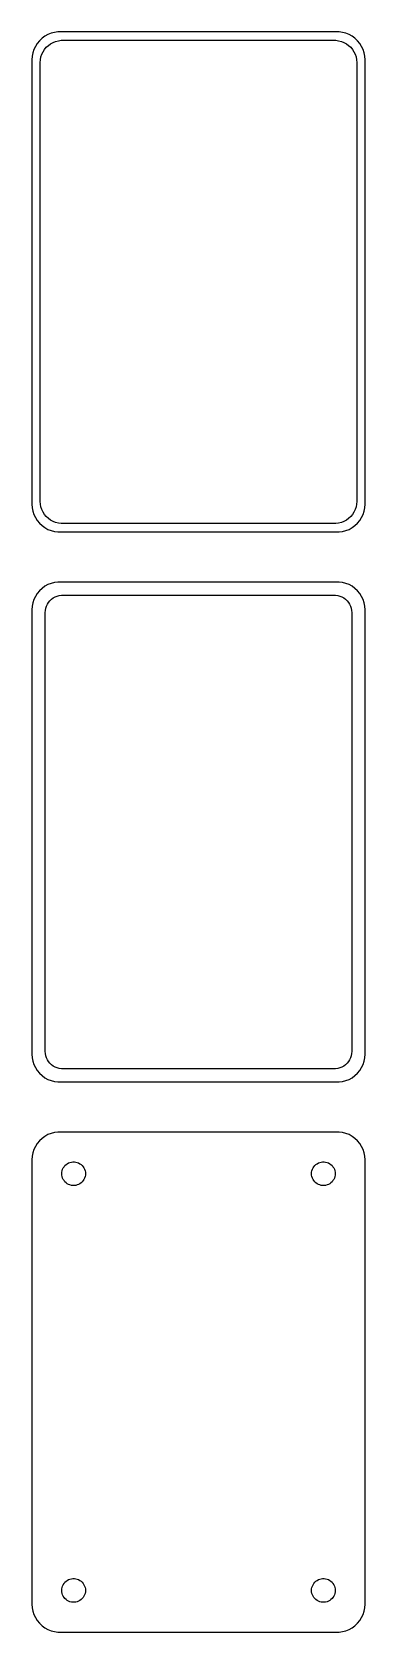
# Model space of a CAD drawing. Header units: metres. Extents: x -30 to 30, y 252 to 540.
import ezdxf

# ---------------------------------------------------------------- set-up
doc = ezdxf.new("R2010")
doc.units = ezdxf.units.M

msp = doc.modelspace()

# ---------------------------------------------------------------- linework, layer by layer
for p, q in [((-28.1871, 538.853), (-28.6448, 538.423)), ((-27.6791, 539.222), (-28.1871, 538.853)), ((-27.1289, 539.524), (-27.6791, 539.222)), ((-26.5451, 539.755), (-27.1289, 539.524)), ((-25.9369, 539.911), (-26.5451, 539.755)), ((-25.3139, 539.99), (-25.9369, 539.911)), ((25.3139, 539.99), (-25.3139, 539.99)), ((25.9369, 539.911), (25.3139, 539.99)), ((26.5451, 539.755), (25.9369, 539.911)), ((27.1289, 539.524), (26.5451, 539.755)), ((27.6791, 539.222), (27.1289, 539.524)), ((28.1871, 538.853), (27.6791, 539.222)), ((28.6448, 538.423), (28.1871, 538.853)), ((-29.8429, 536.243), (-29.9606, 535.627)), ((-29.6489, 536.841), (-29.8429, 536.243)), ((-29.3815, 537.409), (-29.6489, 536.841)), ((-29.0451, 537.939), (-29.3815, 537.409)), ((-28.6448, 538.423), (-29.0451, 537.939)), ((-28.3743, 535.495), (-28.2191, 535.972)), ((-28.2191, 535.972), (-28.0052, 536.427)), ((-28.0052, 536.427), (-27.7361, 536.851)), ((-27.7361, 536.851), (-27.4159, 537.238)), ((-27.4159, 537.238), (-27.0497, 537.582)), ((-27.0497, 537.582), (-26.6433, 537.877)), ((-26.6433, 537.877), (-26.2031, 538.119)), ((-26.2031, 538.119), (-25.7361, 538.304)), ((-25.7361, 538.304), (-25.2495, 538.429)), ((-25.2495, 538.429), (-24.7512, 538.492)), ((-24.7512, 538.492), (24.7512, 538.492)), ((24.7512, 538.492), (25.2495, 538.429)), ((25.2495, 538.429), (25.7361, 538.304)), ((25.7361, 538.304), (26.2031, 538.119)), ((26.2031, 538.119), (26.6433, 537.877)), ((26.6433, 537.877), (27.0497, 537.582)), ((27.0497, 537.582), (27.4159, 537.238)), ((27.4159, 537.238), (27.7361, 536.851)), ((27.7361, 536.851), (28.0052, 536.427)), ((28.0052, 536.427), (28.2191, 535.972)), ((28.2191, 535.972), (28.3743, 535.495)), ((29.0451, 537.939), (28.6448, 538.423)), ((29.3815, 537.409), (29.0451, 537.939)), ((29.6489, 536.841), (29.3815, 537.409)), ((29.8429, 536.243), (29.6489, 536.841)), ((29.9606, 535.627), (29.8429, 536.243)), ((-29.9606, 535.627), (-30, 535)), ((-30, 535), (-30, 455)), ((-28.5, 534.5), (-28.4684, 535.001)), ((-28.5, 455.5), (-28.5, 534.5)), ((-28.4684, 535.001), (-28.3743, 535.495)), ((28.3743, 535.495), (28.4684, 535.001)), ((28.4684, 535.001), (28.5, 534.5)), ((28.5, 534.5), (28.5, 455.5)), ((30, 535), (29.9606, 535.627)), ((30, 455), (30, 535)), ((-28.4684, 454.999), (-28.5, 455.5)), ((28.5, 455.5), (28.4684, 454.999)), ((-30, 455), (-29.9606, 454.373)), ((-29.9606, 454.373), (-29.8429, 453.757)), ((-29.8429, 453.757), (-29.6489, 453.159)), ((-29.6489, 453.159), (-29.3815, 452.591)), ((-29.3815, 452.591), (-29.0451, 452.061)), ((-28.3743, 454.505), (-28.4684, 454.999)), ((-28.2191, 454.028), (-28.3743, 454.505)), ((-28.0052, 453.573), (-28.2191, 454.028)), ((-27.7361, 453.149), (-28.0052, 453.573)), ((-27.4159, 452.762), (-27.7361, 453.149)), ((-27.0497, 452.418), (-27.4159, 452.762)), ((-26.6433, 452.123), (-27.0497, 452.418)), ((27.0497, 452.418), (26.6433, 452.123)), ((27.4159, 452.762), (27.0497, 452.418)), ((27.7361, 453.149), (27.4159, 452.762)), ((28.0052, 453.573), (27.7361, 453.149)), ((28.2191, 454.028), (28.0052, 453.573)), ((28.3743, 454.505), (28.2191, 454.028)), ((28.4684, 454.999), (28.3743, 454.505)), ((29.0451, 452.061), (29.3815, 452.591)), ((29.3815, 452.591), (29.6489, 453.159)), ((29.6489, 453.159), (29.8429, 453.757)), ((29.8429, 453.757), (29.9606, 454.373)), ((29.9606, 454.373), (30, 455)), ((-29.0451, 452.061), (-28.6448, 451.577)), ((-28.6448, 451.577), (-28.1871, 451.147)), ((-28.1871, 451.147), (-27.6791, 450.778)), ((-27.6791, 450.778), (-27.1289, 450.476)), ((-27.1289, 450.476), (-26.5451, 450.245)), ((-26.2031, 451.881), (-26.6433, 452.123)), ((-26.5451, 450.245), (-25.9369, 450.089)), ((-25.7361, 451.696), (-26.2031, 451.881)), ((-25.9369, 450.089), (-25.3139, 450.01)), ((-25.2495, 451.571), (-25.7361, 451.696)), ((-25.3139, 450.01), (25.3139, 450.01)), ((-24.7512, 451.508), (-25.2495, 451.571)), ((24.7512, 451.508), (-24.7512, 451.508)), ((25.2495, 451.571), (24.7512, 451.508)), ((25.7361, 451.696), (25.2495, 451.571)), ((25.3139, 450.01), (25.9369, 450.089)), ((26.2031, 451.881), (25.7361, 451.696)), ((25.9369, 450.089), (26.5451, 450.245)), ((26.6433, 452.123), (26.2031, 451.881)), ((26.5451, 450.245), (27.1289, 450.476)), ((27.1289, 450.476), (27.6791, 450.778)), ((27.6791, 450.778), (28.1871, 451.147)), ((28.1871, 451.147), (28.6448, 451.577)), ((28.6448, 451.577), (29.0451, 452.061)), ((-26.5451, 440.755), (-27.1289, 440.524)), ((-25.9369, 440.911), (-26.5451, 440.755)), ((-25.3139, 440.99), (-25.9369, 440.911)), ((25.3139, 440.99), (-25.3139, 440.99)), ((25.9369, 440.911), (25.3139, 440.99)), ((26.5451, 440.755), (25.9369, 440.911)), ((27.1289, 440.524), (26.5451, 440.755)), ((-29.6489, 437.841), (-29.8429, 437.243)), ((-29.3815, 438.409), (-29.6489, 437.841)), ((-29.0451, 438.939), (-29.3815, 438.409)), ((-28.6448, 439.423), (-29.0451, 438.939)), ((-28.1871, 439.853), (-28.6448, 439.423)), ((-27.6791, 440.222), (-28.1871, 439.853)), ((-27.1289, 440.524), (-27.6791, 440.222)), ((-26.7692, 437.631), (-26.4842, 437.899)), ((-26.4842, 437.899), (-26.168, 438.128)), ((-26.168, 438.128), (-25.8254, 438.317)), ((-25.8254, 438.317), (-25.4619, 438.461)), ((-25.4619, 438.461), (-25.0833, 438.558)), ((-25.0833, 438.558), (-24.6954, 438.607)), ((-24.6954, 438.607), (24.6954, 438.607)), ((24.6954, 438.607), (25.0833, 438.558)), ((25.0833, 438.558), (25.4619, 438.461)), ((25.4619, 438.461), (25.8254, 438.317)), ((25.8254, 438.317), (26.168, 438.128)), ((26.168, 438.128), (26.4842, 437.899)), ((26.4842, 437.899), (26.7692, 437.631)), ((27.6791, 440.222), (27.1289, 440.524)), ((28.1871, 439.853), (27.6791, 440.222)), ((28.6448, 439.423), (28.1871, 439.853)), ((29.0451, 438.939), (28.6448, 439.423)), ((29.3815, 438.409), (29.0451, 438.939)), ((29.6489, 437.841), (29.3815, 438.409)), ((29.8429, 437.243), (29.6489, 437.841)), ((-29.9606, 436.627), (-30, 436)), ((-30, 436), (-30, 356)), ((-29.8429, 437.243), (-29.9606, 436.627)), ((-27.6129, 435.5), (-27.5884, 435.89)), ((-27.6129, 356.5), (-27.6129, 435.5)), ((-27.5884, 435.89), (-27.5151, 436.274)), ((-27.5151, 436.274), (-27.3943, 436.646)), ((-27.3943, 436.646), (-27.2279, 437)), ((-27.2279, 437), (-27.0184, 437.33)), ((-27.0184, 437.33), (-26.7692, 437.631)), ((26.7692, 437.631), (27.0184, 437.33)), ((27.0184, 437.33), (27.2279, 437)), ((27.2279, 437), (27.3943, 436.646)), ((27.3943, 436.646), (27.5151, 436.274)), ((27.5151, 436.274), (27.5884, 435.89)), ((27.5884, 435.89), (27.6129, 435.5)), ((27.6129, 435.5), (27.6129, 356.5)), ((29.9606, 436.627), (29.8429, 437.243)), ((30, 436), (29.9606, 436.627)), ((30, 356), (30, 436)), ((-30, 356), (-29.9606, 355.373)), ((-29.9606, 355.373), (-29.8429, 354.757)), ((-29.8429, 354.757), (-29.6489, 354.159)), ((-27.5884, 356.11), (-27.6129, 356.5)), ((-27.5151, 355.726), (-27.5884, 356.11)), ((-27.3943, 355.354), (-27.5151, 355.726)), ((-27.2279, 355), (-27.3943, 355.354)), ((-27.0184, 354.67), (-27.2279, 355)), ((-26.7692, 354.369), (-27.0184, 354.67)), ((-26.4842, 354.101), (-26.7692, 354.369)), ((26.7692, 354.369), (26.4842, 354.101)), ((27.0184, 354.67), (26.7692, 354.369)), ((27.2279, 355), (27.0184, 354.67)), ((27.3943, 355.354), (27.2279, 355)), ((27.5151, 355.726), (27.3943, 355.354)), ((27.5884, 356.11), (27.5151, 355.726)), ((27.6129, 356.5), (27.5884, 356.11)), ((29.6489, 354.159), (29.8429, 354.757)), ((29.8429, 354.757), (29.9606, 355.373)), ((29.9606, 355.373), (30, 356)), ((-29.6489, 354.159), (-29.3815, 353.591)), ((-29.3815, 353.591), (-29.0451, 353.061)), ((-29.0451, 353.061), (-28.6448, 352.577)), ((-28.6448, 352.577), (-28.1871, 352.147)), ((-28.1871, 352.147), (-27.6791, 351.778)), ((-27.6791, 351.778), (-27.1289, 351.476)), ((-27.1289, 351.476), (-26.5451, 351.245)), ((-26.168, 353.872), (-26.4842, 354.101)), ((-25.8254, 353.683), (-26.168, 353.872)), ((-25.4619, 353.539), (-25.8254, 353.683)), ((-25.0833, 353.442), (-25.4619, 353.539)), ((-24.6954, 353.393), (-25.0833, 353.442)), ((24.6954, 353.393), (-24.6954, 353.393)), ((25.0833, 353.442), (24.6954, 353.393)), ((25.4619, 353.539), (25.0833, 353.442)), ((25.8254, 353.683), (25.4619, 353.539)), ((26.168, 353.872), (25.8254, 353.683)), ((26.4842, 354.101), (26.168, 353.872)), ((26.5451, 351.245), (27.1289, 351.476)), ((27.1289, 351.476), (27.6791, 351.778)), ((27.6791, 351.778), (28.1871, 352.147)), ((28.1871, 352.147), (28.6448, 352.577)), ((28.6448, 352.577), (29.0451, 353.061)), ((29.0451, 353.061), (29.3815, 353.591)), ((29.3815, 353.591), (29.6489, 354.159)), ((-26.5451, 351.245), (-25.9369, 351.089)), ((-25.9369, 351.089), (-25.3139, 351.01)), ((-25.3139, 351.01), (25.3139, 351.01)), ((25.3139, 351.01), (25.9369, 351.089)), ((25.9369, 351.089), (26.5451, 351.245)), ((-29.0451, 339.939), (-29.3815, 339.409)), ((-28.6448, 340.423), (-29.0451, 339.939)), ((-28.1871, 340.853), (-28.6448, 340.423)), ((-27.6791, 341.222), (-28.1871, 340.853)), ((-27.1289, 341.524), (-27.6791, 341.222)), ((-26.5451, 341.755), (-27.1289, 341.524)), ((-25.9369, 341.911), (-26.5451, 341.755)), ((-25.3139, 341.99), (-25.9369, 341.911)), ((25.3139, 341.99), (-25.3139, 341.99)), ((25.9369, 341.911), (25.3139, 341.99)), ((26.5451, 341.755), (25.9369, 341.911)), ((27.1289, 341.524), (26.5451, 341.755)), ((27.6791, 341.222), (27.1289, 341.524)), ((28.1871, 340.853), (27.6791, 341.222)), ((28.6448, 340.423), (28.1871, 340.853)), ((29.0451, 339.939), (28.6448, 340.423)), ((29.3815, 339.409), (29.0451, 339.939)), ((-29.9606, 337.627), (-30, 337)), ((-30, 337), (-30, 257)), ((-29.8429, 338.243), (-29.9606, 337.627)), ((-29.6489, 338.841), (-29.8429, 338.243)), ((-29.3815, 339.409), (-29.6489, 338.841)), ((29.6489, 338.841), (29.3815, 339.409)), ((29.8429, 338.243), (29.6489, 338.841)), ((29.9606, 337.627), (29.8429, 338.243)), ((30, 337), (29.9606, 337.627)), ((30, 257), (30, 337)), ((-24.6353, 334.5), (-24.6185, 334.768)), ((-24.6185, 334.232), (-24.6353, 334.5)), ((-24.6185, 334.768), (-24.5682, 335.031)), ((-24.5682, 333.969), (-24.6185, 334.232)), ((-24.5682, 335.031), (-24.4853, 335.286)), ((-24.4853, 335.286), (-24.3712, 335.529)), ((-24.3712, 335.529), (-24.2275, 335.755)), ((-24.2275, 335.755), (-24.0565, 335.962)), ((-24.0565, 335.962), (-23.8611, 336.145)), ((-23.8611, 336.145), (-23.6441, 336.303)), ((-23.6441, 336.303), (-23.4091, 336.432)), ((-23.4091, 336.432), (-23.1598, 336.531)), ((-23.1598, 336.531), (-22.9001, 336.597)), ((-22.9001, 336.597), (-22.6341, 336.631)), ((-22.6341, 336.631), (-22.3659, 336.631)), ((-22.3659, 336.631), (-22.0999, 336.597)), ((-22.0999, 336.597), (-21.8401, 336.531)), ((-21.8401, 336.531), (-21.5908, 336.432)), ((-21.5908, 336.432), (-21.3559, 336.303)), ((-21.3559, 336.303), (-21.1389, 336.145)), ((-21.1389, 336.145), (-20.9434, 335.962)), ((-20.9434, 335.962), (-20.7725, 335.755)), ((-20.7725, 335.755), (-20.6288, 335.529)), ((-20.6288, 335.529), (-20.5146, 335.286)), ((-20.5146, 335.286), (-20.4318, 335.031)), ((-20.4318, 335.031), (-20.3815, 334.768)), ((-20.3815, 334.232), (-20.4318, 333.969)), ((-20.3815, 334.768), (-20.3647, 334.5)), ((-20.3647, 334.5), (-20.3815, 334.232)), ((20.3647, 334.5), (20.3815, 334.768)), ((20.3815, 334.232), (20.3647, 334.5)), ((20.3815, 334.768), (20.4318, 335.031)), ((20.4318, 333.969), (20.3815, 334.232)), ((20.4318, 335.031), (20.5146, 335.286)), ((20.5146, 335.286), (20.6288, 335.529)), ((20.6288, 335.529), (20.7725, 335.755)), ((20.7725, 335.755), (20.9434, 335.962)), ((20.9434, 335.962), (21.1389, 336.145)), ((21.1389, 336.145), (21.3559, 336.303)), ((21.3559, 336.303), (21.5908, 336.432)), ((21.5908, 336.432), (21.8401, 336.531)), ((21.8401, 336.531), (22.0999, 336.597)), ((22.0999, 336.597), (22.3659, 336.631)), ((22.3659, 336.631), (22.6341, 336.631)), ((22.6341, 336.631), (22.9001, 336.597)), ((22.9001, 336.597), (23.1598, 336.531)), ((23.1598, 336.531), (23.4091, 336.432)), ((23.4091, 336.432), (23.6441, 336.303)), ((23.6441, 336.303), (23.8611, 336.145)), ((23.8611, 336.145), (24.0565, 335.962)), ((24.0565, 335.962), (24.2275, 335.755)), ((24.2275, 335.755), (24.3712, 335.529)), ((24.3712, 335.529), (24.4853, 335.286)), ((24.4853, 335.286), (24.5682, 335.031)), ((24.5682, 335.031), (24.6185, 334.768)), ((24.6185, 334.232), (24.5682, 333.969)), ((24.6185, 334.768), (24.6353, 334.5)), ((24.6353, 334.5), (24.6185, 334.232)), ((-24.4853, 333.714), (-24.5682, 333.969)), ((-24.3712, 333.471), (-24.4853, 333.714)), ((-24.2275, 333.245), (-24.3712, 333.471)), ((-24.0565, 333.038), (-24.2275, 333.245)), ((-23.8611, 332.855), (-24.0565, 333.038)), ((-23.6441, 332.697), (-23.8611, 332.855)), ((-23.4091, 332.568), (-23.6441, 332.697)), ((-23.1598, 332.469), (-23.4091, 332.568)), ((-22.9001, 332.403), (-23.1598, 332.469)), ((-22.6341, 332.369), (-22.9001, 332.403)), ((-22.3659, 332.369), (-22.6341, 332.369)), ((-22.0999, 332.403), (-22.3659, 332.369)), ((-21.8401, 332.469), (-22.0999, 332.403)), ((-21.5908, 332.568), (-21.8401, 332.469)), ((-21.3559, 332.697), (-21.5908, 332.568)), ((-21.1389, 332.855), (-21.3559, 332.697)), ((-20.9434, 333.038), (-21.1389, 332.855)), ((-20.7725, 333.245), (-20.9434, 333.038)), ((-20.6288, 333.471), (-20.7725, 333.245)), ((-20.5146, 333.714), (-20.6288, 333.471)), ((-20.4318, 333.969), (-20.5146, 333.714)), ((20.5146, 333.714), (20.4318, 333.969)), ((20.6288, 333.471), (20.5146, 333.714)), ((20.7725, 333.245), (20.6288, 333.471)), ((20.9434, 333.038), (20.7725, 333.245)), ((21.1389, 332.855), (20.9434, 333.038)), ((21.3559, 332.697), (21.1389, 332.855)), ((21.5908, 332.568), (21.3559, 332.697)), ((21.8401, 332.469), (21.5908, 332.568)), ((22.0999, 332.403), (21.8401, 332.469)), ((22.3659, 332.369), (22.0999, 332.403)), ((22.6341, 332.369), (22.3659, 332.369)), ((22.9001, 332.403), (22.6341, 332.369)), ((23.1598, 332.469), (22.9001, 332.403)), ((23.4091, 332.568), (23.1598, 332.469)), ((23.6441, 332.697), (23.4091, 332.568)), ((23.8611, 332.855), (23.6441, 332.697)), ((24.0565, 333.038), (23.8611, 332.855)), ((24.2275, 333.245), (24.0565, 333.038)), ((24.3712, 333.471), (24.2275, 333.245)), ((24.4853, 333.714), (24.3712, 333.471)), ((24.5682, 333.969), (24.4853, 333.714)), ((-24.6353, 259.5), (-24.6185, 259.768)), ((-24.6185, 259.232), (-24.6353, 259.5)), ((-24.6185, 259.768), (-24.5682, 260.031)), ((-24.5682, 258.969), (-24.6185, 259.232)), ((-24.5682, 260.031), (-24.4853, 260.286)), ((-24.4853, 260.286), (-24.3712, 260.529)), ((-24.3712, 260.529), (-24.2275, 260.755)), ((-24.2275, 260.755), (-24.0565, 260.962)), ((-24.0565, 260.962), (-23.8611, 261.145)), ((-23.8611, 261.145), (-23.6441, 261.303)), ((-23.6441, 261.303), (-23.4091, 261.432)), ((-23.4091, 261.432), (-23.1598, 261.531)), ((-23.1598, 261.531), (-22.9001, 261.597)), ((-22.9001, 261.597), (-22.6341, 261.631)), ((-22.6341, 261.631), (-22.3659, 261.631)), ((-22.3659, 261.631), (-22.0999, 261.597)), ((-22.0999, 261.597), (-21.8401, 261.531)), ((-21.8401, 261.531), (-21.5908, 261.432)), ((-21.5908, 261.432), (-21.3559, 261.303)), ((-21.3559, 261.303), (-21.1389, 261.145)), ((-21.1389, 261.145), (-20.9434, 260.962)), ((-20.9434, 260.962), (-20.7725, 260.755)), ((-20.7725, 260.755), (-20.6288, 260.529)), ((-20.6288, 260.529), (-20.5146, 260.286)), ((-20.5146, 260.286), (-20.4318, 260.031)), ((-20.4318, 260.031), (-20.3815, 259.768)), ((-20.3815, 259.232), (-20.4318, 258.969)), ((-20.3815, 259.768), (-20.3647, 259.5)), ((-20.3647, 259.5), (-20.3815, 259.232)), ((20.3647, 259.5), (20.3815, 259.768)), ((20.3815, 259.232), (20.3647, 259.5)), ((20.3815, 259.768), (20.4318, 260.031)), ((20.4318, 258.969), (20.3815, 259.232)), ((20.4318, 260.031), (20.5146, 260.286)), ((20.5146, 260.286), (20.6288, 260.529)), ((20.6288, 260.529), (20.7725, 260.755)), ((20.7725, 260.755), (20.9434, 260.962)), ((20.9434, 260.962), (21.1389, 261.145)), ((21.1389, 261.145), (21.3559, 261.303)), ((21.3559, 261.303), (21.5908, 261.432)), ((21.5908, 261.432), (21.8401, 261.531)), ((21.8401, 261.531), (22.0999, 261.597)), ((22.0999, 261.597), (22.3659, 261.631)), ((22.3659, 261.631), (22.6341, 261.631)), ((22.6341, 261.631), (22.9001, 261.597)), ((22.9001, 261.597), (23.1598, 261.531)), ((23.1598, 261.531), (23.4091, 261.432)), ((23.4091, 261.432), (23.6441, 261.303)), ((23.6441, 261.303), (23.8611, 261.145)), ((23.8611, 261.145), (24.0565, 260.962)), ((24.0565, 260.962), (24.2275, 260.755)), ((24.2275, 260.755), (24.3712, 260.529)), ((24.3712, 260.529), (24.4853, 260.286)), ((24.4853, 260.286), (24.5682, 260.031)), ((24.5682, 260.031), (24.6185, 259.768)), ((24.6185, 259.232), (24.5682, 258.969)), ((24.6185, 259.768), (24.6353, 259.5)), ((24.6353, 259.5), (24.6185, 259.232)), ((-30, 257), (-29.9606, 256.373)), ((-29.9606, 256.373), (-29.8429, 255.757)), ((-24.4853, 258.714), (-24.5682, 258.969)), ((-24.3712, 258.471), (-24.4853, 258.714)), ((-24.2275, 258.245), (-24.3712, 258.471)), ((-24.0565, 258.038), (-24.2275, 258.245)), ((-23.8611, 257.855), (-24.0565, 258.038)), ((-23.6441, 257.697), (-23.8611, 257.855)), ((-23.4091, 257.568), (-23.6441, 257.697)), ((-23.1598, 257.469), (-23.4091, 257.568)), ((-22.9001, 257.403), (-23.1598, 257.469)), ((-22.6341, 257.369), (-22.9001, 257.403)), ((-22.3659, 257.369), (-22.6341, 257.369)), ((-22.0999, 257.403), (-22.3659, 257.369)), ((-21.8401, 257.469), (-22.0999, 257.403)), ((-21.5908, 257.568), (-21.8401, 257.469)), ((-21.3559, 257.697), (-21.5908, 257.568)), ((-21.1389, 257.855), (-21.3559, 257.697)), ((-20.9434, 258.038), (-21.1389, 257.855)), ((-20.7725, 258.245), (-20.9434, 258.038)), ((-20.6288, 258.471), (-20.7725, 258.245)), ((-20.5146, 258.714), (-20.6288, 258.471)), ((-20.4318, 258.969), (-20.5146, 258.714)), ((20.5146, 258.714), (20.4318, 258.969)), ((20.6288, 258.471), (20.5146, 258.714)), ((20.7725, 258.245), (20.6288, 258.471)), ((20.9434, 258.038), (20.7725, 258.245)), ((21.1389, 257.855), (20.9434, 258.038)), ((21.3559, 257.697), (21.1389, 257.855)), ((21.5908, 257.568), (21.3559, 257.697)), ((21.8401, 257.469), (21.5908, 257.568)), ((22.0999, 257.403), (21.8401, 257.469)), ((22.3659, 257.369), (22.0999, 257.403)), ((22.6341, 257.369), (22.3659, 257.369)), ((22.9001, 257.403), (22.6341, 257.369)), ((23.1598, 257.469), (22.9001, 257.403)), ((23.4091, 257.568), (23.1598, 257.469)), ((23.6441, 257.697), (23.4091, 257.568)), ((23.8611, 257.855), (23.6441, 257.697)), ((24.0565, 258.038), (23.8611, 257.855)), ((24.2275, 258.245), (24.0565, 258.038)), ((24.3712, 258.471), (24.2275, 258.245)), ((24.4853, 258.714), (24.3712, 258.471)), ((24.5682, 258.969), (24.4853, 258.714)), ((29.8429, 255.757), (29.9606, 256.373)), ((29.9606, 256.373), (30, 257)), ((-29.8429, 255.757), (-29.6489, 255.159)), ((-29.6489, 255.159), (-29.3815, 254.591)), ((-29.3815, 254.591), (-29.0451, 254.061)), ((-29.0451, 254.061), (-28.6448, 253.577)), ((-28.6448, 253.577), (-28.1871, 253.147)), ((28.1871, 253.147), (28.6448, 253.577)), ((28.6448, 253.577), (29.0451, 254.061)), ((29.0451, 254.061), (29.3815, 254.591)), ((29.3815, 254.591), (29.6489, 255.159)), ((29.6489, 255.159), (29.8429, 255.757)), ((-28.1871, 253.147), (-27.6791, 252.778)), ((-27.6791, 252.778), (-27.1289, 252.476)), ((-27.1289, 252.476), (-26.5451, 252.245)), ((-26.5451, 252.245), (-25.9369, 252.089)), ((-25.9369, 252.089), (-25.3139, 252.01)), ((-25.3139, 252.01), (25.3139, 252.01)), ((25.3139, 252.01), (25.9369, 252.089)), ((25.9369, 252.089), (26.5451, 252.245)), ((26.5451, 252.245), (27.1289, 252.476)), ((27.1289, 252.476), (27.6791, 252.778)), ((27.6791, 252.778), (28.1871, 253.147))]:
    msp.add_line(p, q)

doc.saveas('drawing.dxf')
